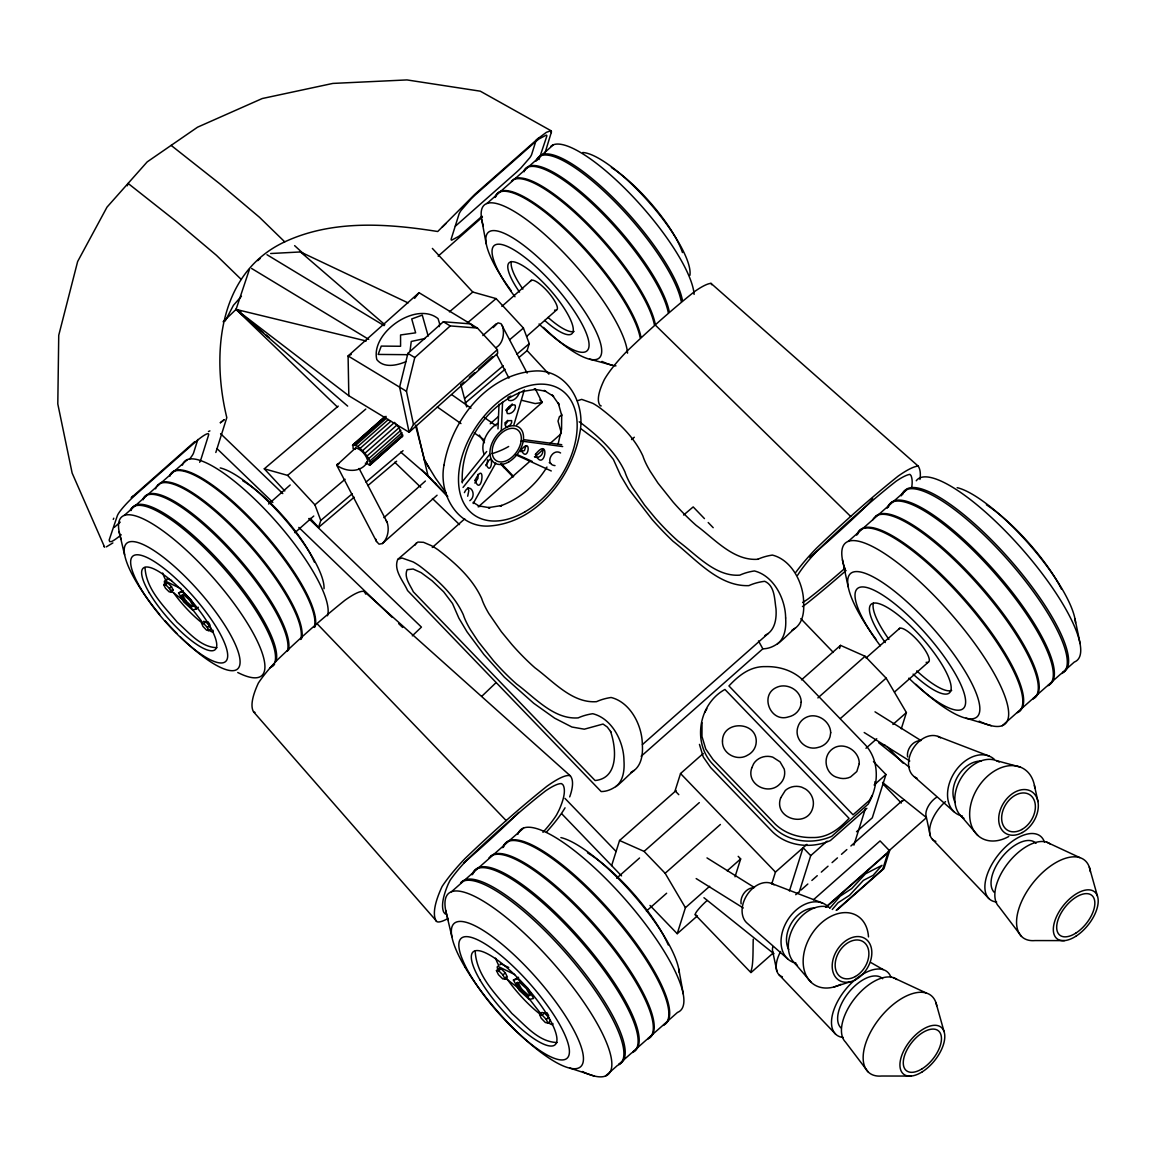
<?xml version="1.0" encoding="UTF-8"?>
<svg xmlns="http://www.w3.org/2000/svg" width="1156" height="1156" viewBox="0 0 1156 1156"><rect width="100%" height="100%" fill="white"/><g stroke="black" fill="none" stroke-linecap="round" stroke-linejoin="round"><path stroke-width="1.5" d="M516.746 424.873L542.077 402.505L535.445 389.023M702.01 722.76L701.967 736.444L705.738 749.001L713.079 759.564L775.127 823.997C785.126 833.664 798.825 837.883 812.538 837.536C827.797 837.956 839.213 828.91 849.053 818.332L724.942 689.467C699.192 703.484 692.198 741.574 711.908 763.263L773.971 827.696C789.013 842.363 812.957 844.646 831.713 836.323L868.199 804.099C878.806 785.964 880.164 760.749 865.049 744.594L803.001 680.162C793.016 670.494 779.303 666.275 765.59 666.622C750.258 666.174 738.843 675.335 728.945 685.942L853.056 814.807L869.37 800.4L872.26 795.27M874.962 785.097L874.962 781.673M145.035 567.509C146.046 589.387 164.007 606.264 177.229 622.203C188.76 632.26 200.479 647.317 216.967 647.692M462.313 482.89C460.102 443.543 486.979 404.672 523.654 391.075M475.188 951.113C476.344 976.054 496.82 995.287 511.906 1013.465C525.055 1024.924 538.393 1042.091 557.192 1042.524M561.686 414.123L561.57 429.179L558.175 443.731M497.976 428.89L499.031 404.195M501.328 430.509L502.557 402.288M439.266 326.642L439.598 323.622L438.052 318.651C416.088 300.748 370.252 332.928 376.827 359.617C383.821 368.388 396.84 365.513 405.814 361.698M336.743 465.232L355.687 447.849C361.496 449.323 366.524 455.478 367.854 461.244C361.655 473.266 345.817 472.096 336.743 465.232L376.509 541.47L379.067 544.173L382.333 543.551L437.069 495.23M359.01 469.235L359.097 468.483L387.058 522.107C389.5 529.246 387.997 538.32 382.333 543.551M410.004 351.395L411.261 341.454L425.162 338.462M722.471 741.01C722.616 720.202 756.819 720.983 756.241 741.805A16.805 15.982 17.5 0 1 747.498 755.244C737.051 761.66 721.792 753.567 722.471 741.025M551.325 132.593L550.95 130.7L480.289 91.18L406.984 79.923L332.856 83.42L262.239 98.535L197.546 127.189L147.188 161.883L107.002 207.141L77.64 261.531L58.739 335.283L57.8 403.95L72.134 473.05L104.589 547.12L103.982 546.398M472.905 326.44L470.535 323.882L443.369 321.758L407.909 353.375L399.6 387.13L409.123 432.257L497.701 353.274L497.383 349.647L477.428 328.058L419.036 292.699L348.086 355.947L348.823 395.757L409.123 432.257L413.487 424.469L497.383 349.647M413.487 424.469L406.479 391.306L414.787 357.551L450.262 325.92L477.428 328.058M513.697 425.466L524.347 389.948M512.224 403.935L509.348 408.545L505.895 410.409M519.434 392.332C518.249 396.681 513.741 401.768 508.857 400.424L507.802 398.618M544.823 153.589L551.513 131.668M127.319 185.784L128.085 183.399L176.42 221.562L216.418 255.303L241.214 279.405M197.821 439.497L193.601 452.877A20.938 3.222 -43.9 0 1 189.295 459.394M215.825 452.487L226.807 417.619C211.461 354.719 217.776 273.076 284.737 241.85C332.552 219.597 387.014 223.455 437.719 231.518L474.885 194.28L538.421 138.243L546.398 132.333L550.95 130.7M310.14 518.278L318.579 527.396L320.776 520.46L352.32 493.699M535.907 140.96L531.702 154.326A21.747 3.338 -43.9 0 1 529.853 157.664L520.951 167.938A19.363 2.977 -43.9 0 1 515.244 173.313L457.299 224.481A20.187 3.092 -43.9 0 1 455.348 226.171M518.827 357.609L527.093 350.6L529.275 343.664L523.422 328.058L496.097 298.595L472.79 292.034L432.373 248.424M611.64 865.598L619.558 840.499L676.144 790.531M703.224 753.495L680.537 773.537L675.075 790.82L678.789 794.678M649.99 905.437L677.214 933.701L685.407 907.706L709.668 886.276M735.028 876.783L740.664 858.922L738.193 856.35M839.559 648.502L840.542 645.366L865.064 656.261L886.132 678.139L906.405 712.558L901.29 728.815M771.789 883.748L775.459 872.086L806.874 844.357M789.432 890.987L803.088 847.695L810.717 855.628L799.172 892.259M853.894 845.137L865.454 808.521M873.459 761.558L885.958 774.52L872.303 817.812L856.524 831.742M813.39 899.802L880.077 840.918L889.585 850.787L883.979 868.575L837.291 909.786M249.494 269.189L236.055 309.403L223.122 321.787M538.956 159.557L546.672 136.596A23.236 3.569 -43.9 0 0 546.282 135.108L539.028 138.937A20.678 3.179 -43.9 0 0 533.248 143.676L477.211 193.153A21.4 3.295 -43.9 0 0 470.911 199.092L461.071 210.45A24.059 3.699 -43.9 0 0 459.019 214.149L451.274 238.728A22.672 3.482 -43.9 0 0 451.649 240.173L458.701 236.402A20.187 2.933 -44.1 0 0 464.293 231.735L482.066 216.186M467.689 496.213L468.816 490.635L467.949 487.745M113.274 519.391L113.765 518.206M225.174 321.036L233.44 305.314L241.431 296.268M464.394 492.629C469.639 480.882 477.674 495.274 469.827 500.678M473.18 503.539L495.823 463.036M704.698 712.587L706.865 708.744M397.765 559.374C393.185 570.183 403.473 581.193 407.562 590.557L601.163 791.571C615.498 791.398 623.937 778.407 634.153 770.431A251.127 67.337 48.6 0 0 642.331 744.522C642.216 725.448 630.381 702.27 611.105 697.487A573.752 153.849 48.6 0 0 596.539 701.663C572.133 703.484 553.175 681.202 534.982 667.836A75.183 20.158 48.6 0 1 511.862 644.499L501.372 631.754L488.858 613.59A57.338 15.375 48.6 0 1 481.662 598.49C472.501 578.434 455.392 563.116 438.182 549.909A56.066 15.028 48.6 0 0 431.506 545.719L423.558 542.323L417.923 542.063L397.765 559.374L402.042 558.016L413.14 561.932A56.066 15.028 48.6 0 1 419.816 566.122C437.026 579.329 454.135 594.661 463.296 614.703A57.338 15.375 48.6 0 0 470.492 629.803L478.324 641.696L493.482 660.726A75.183 20.158 48.6 0 0 516.616 684.063C534.809 697.415 553.767 719.697 578.173 717.89A573.752 153.849 48.6 0 1 592.753 713.714C612.015 718.483 623.85 741.661 623.965 760.735A251.127 67.337 48.6 0 1 615.787 786.658M415.062 545.025L416.131 543.147M493.164 327.61L497.99 322.856L501.068 323.709L527.136 373.099M546.947 467.038C536.24 484.639 519.853 498.973 500.346 505.938L501.718 505.504L488.367 507.643L490.057 507.802L478.281 505.808L479.942 506.588L473.122 502.34M507.816 420.336L504.681 423.125M353.129 448.687L353.014 444.699L384.991 416.463M355.687 447.849L355.311 449.337M365.339 463.108L370.137 464.914L402.693 435.942L399.051 427.749L394.543 422.431L362.565 450.681L357.811 446.519L353.014 444.699M370.137 464.914L402.693 435.942M492.485 356.64L478.613 369.125M414.614 298.335L419.036 292.699M462.183 481.893L486.69 451.505M463.05 487.413L489.783 454.265M485.867 465.68L487.442 462.848L487.543 459.813M829.777 908.24L840.123 896.203L851.669 888.617L865.497 873.806L881.999 865.338L873.055 875.41L863.431 880.337L849.559 895.293L838.057 902.735L832.262 909.483M900.986 801.917L904.382 799.923M442.112 227.27L446.086 223.426M412.302 635.858L421.434 627.116L308.71 518.538M481.734 696.346L496.083 682.618M133.561 495.678L131.22 497.803L194.786 441.621M257.745 260.649L260.317 258.366M136.133 494.32L194.511 442.777A22.369 3.439 -43.9 0 1 208.557 435.133L200.667 460.204A20.967 3.222 -43.9 0 1 199.641 462.255M124.198 515.46L134.804 506.097M135.96 505.071L147.289 495.071M148.214 494.248L160.612 483.309A105.832 28.38 48.6 0 1 247.37 543.045A105.832 28.38 48.6 0 1 300.69 639.47M161.392 482.616L174.253 471.272M174.975 470.622L187.445 459.626M120.21 522.136L116.192 525.691A21.834 3.352 -43.9 0 1 114.155 527.454M486.849 203.586L499.97 191.997M500.736 191.318L514.261 179.368A105.832 28.38 48.6 0 1 591.626 229.018A105.832 28.38 48.6 0 1 654.412 324.894M515.085 178.645L528.133 167.129M529.116 166.262L541.037 155.728M542.251 154.658L553.421 144.789M438.153 256.17L482.442 217.053M163.675 584.633L165.727 582.826L167.707 582.927L171.464 586.612L173.241 590.181L171.189 591.988L169.224 591.886L165.453 588.202L163.675 584.633L165.655 584.734L169.412 588.418L171.189 591.988M165.655 584.734L167.707 582.927M169.412 588.418L171.464 586.612M268.611 504.016L290.17 484.985M501.849 306.412L531.428 280.287M198.297 607.218L196.245 609.024L192.517 609.949L183.688 601.9L178.573 592.912L183.11 590.485M181.535 595.615L184.006 594.993L189.887 600.354L193.283 606.322L190.812 606.943L184.931 601.582L181.535 595.615L182.402 594.849L185.798 600.817L191.665 606.178L194.15 605.556M352.45 445.436L384.442 417.2M354.141 444.641L386.133 416.391M355.773 445.248L386.422 418.183M482.847 335.558L496.3 323.694M357.811 446.519L388.459 419.455M184.931 601.582L185.798 600.817M360.137 448.369L390.786 421.304M190.812 606.943L191.665 606.178M370.7 464.177L368.793 458.6L364.935 453.282L396.913 425.032M367.059 455.984L399.051 427.749M368.793 458.6L400.771 430.364M370.021 460.926L401.999 432.691M370.657 462.819L402.649 434.584M369.01 464.972L386.335 449.684M392.997 443.803L395.67 441.447M461.302 384.413L463.975 382.058M469.293 377.362L474.61 372.651M294.896 532.699L313.767 516.038M201.549 623.142L203.586 621.321L205.826 621.856L209.453 625.627L210.84 628.85L208.788 630.67L206.548 630.136L202.936 626.364L201.549 623.142L203.774 623.662L207.401 627.433L208.788 630.67M526.789 336.266L556.368 310.155M203.774 623.662L205.826 621.856M207.401 627.433L209.453 625.627M383.908 517.657L425.408 481.026M490.216 423.79L498.236 416.709M506.256 409.629L511.602 404.903M432.272 547.496L464.712 518.856M478.237 506.92L529.607 461.547M535.011 456.779L543.132 449.612M549.88 443.644L560.703 434.092M451.432 891.782L463.542 881.103M464.856 879.933L477.76 868.532M478.83 867.592L492.962 855.122M493.843 854.327L508.495 841.395M509.334 840.658L523.538 828.115M848.258 541.398L862.463 528.841M863.286 528.119L877.939 515.171M878.835 514.391L892.967 501.906M894.022 500.967L906.94 489.566M642.447 744.551L768.162 633.531A240.535 64.505 48.6 0 0 775.994 608.706C774.448 599.343 774.968 585.774 764.708 581.295A565.111 151.537 48.6 0 0 748.886 585.63C718.454 586.8 695.377 558.594 673.067 541.297A91.295 24.478 48.6 0 1 652.143 519.506L628.662 489.031L620.584 475.448L613.403 459.467L603.967 447.632A49.491 13.28 48.6 0 0 595.817 439.815L581.309 429.035M641.161 756.255L762.83 648.819C776.977 648.66 785.372 635.945 795.429 628.026A251.127 67.337 48.6 0 0 803.608 602.117C803.492 583.043 791.658 559.88 772.381 555.082A573.752 153.849 48.6 0 0 757.816 559.273M801.469 679.873L840.542 645.366M496.444 970.635L498.785 968.569L501.039 968.685L505.317 972.875L507.354 976.95L505.013 979.016L502.759 978.901L498.482 974.71L496.444 970.635L498.698 970.751L502.976 974.942L505.013 979.016M498.698 970.751L501.039 968.685M502.976 974.942L505.317 972.875M619.558 840.499L644.08 851.394L699.322 802.611M817.899 697.906L865.064 656.261M616.668 878.213L639.543 857.998M866.061 657.981L899.715 628.272M513.423 980.071L517.671 979.016L527.757 988.192L533.581 998.437L529.332 999.492L519.261 990.316L513.423 980.071L518.596 977.297M516.804 983.149L517.787 982.282L521.659 989.088L528.364 995.186L527.382 996.067L520.677 989.955L516.804 983.149L519.636 982.441L526.327 988.553L530.199 995.359L527.382 996.067M520.677 989.955L521.659 989.088M685.407 907.706L665.134 873.271L720.39 824.488M840.311 718.584L886.132 678.139M646.45 911.058L666.636 893.241M894.513 692.025L928.152 662.316M539.606 1014.52L541.947 1012.454L544.505 1013.061L548.638 1017.352L550.213 1021.037L547.886 1023.103L545.329 1022.496L541.196 1018.205L539.606 1014.52L542.164 1015.127L546.297 1019.419L547.886 1023.103M542.164 1015.127L544.505 1013.061M546.297 1019.419L548.638 1017.352M727.182 870.815L740.664 858.922M865.974 748.264L876.754 738.742M892.923 724.465L906.405 712.558M677.214 933.701L697.429 915.841M874.109 784.982L885.958 774.52M810.717 855.628L827.132 841.135M866.856 808.333L830.369 840.557C811.613 848.88 787.684 846.597 772.627 831.93L710.579 767.497L703.238 756.934L699.452 744.392M795.733 894.701L798.42 892.331M801.122 889.961L807.842 884.008M811.873 880.453L817.263 875.699M821.295 872.13L828.028 866.191M832.06 862.622L837.45 857.882M841.481 854.313L846.857 849.559M850.903 845.99L902.027 800.848M605.412 1076.077L617.506 1065.399A120.657 32.354 48.6 0 0 568.694 956.33A120.657 32.354 48.6 0 0 460.594 882.866M1002.223 725.693L1016.427 713.136A120.657 32.354 48.6 0 0 961.358 596.944A120.657 32.354 48.6 0 0 856.74 535.127M772.483 953.613L750.952 972.63L695.276 914.815M888.184 851.452L925.855 818.188M825.557 907.316L889.585 850.787M826.786 906.651L887.967 852.637L882.722 869.254L836.178 910.35M536.124 140.223L538.421 138.243M284.81 490.939L264.291 468.816L338.231 406.117M449.409 311.86L472.79 292.034M264.291 468.816L287.598 475.376L365.787 409.08M467.299 323.015L496.097 298.595M320.776 520.46L314.909 504.84L345.095 479.263M509.695 339.691L523.422 328.058M366.033 482.081L403.068 450.667M464.799 398.329L503.207 365.773M516.934 354.141L529.275 343.664M318.579 527.396L354.184 497.196M367.883 485.592L396.638 461.215M465.174 403.097L505.071 369.27M631.566 439.555L634.312 437.228M683.601 515.041L693.181 506.92L704.452 518.611M474.856 483.035L477.934 478.44L478.064 474.35M542.077 402.505L535.185 403.574L521.862 400.337M492.167 453.34L492.239 453.6A18.742 12.051 -55 0 0 514.463 454.727A18.742 12.051 -55 0 0 514.666 428.529A18.742 12.051 -55 0 0 492.268 449.54L492.239 453.6A58.233 36.298 -7 0 0 508.669 446.491M112.883 542.93L106.338 546.875M336.844 464.495L339.228 463.527M764.911 635.569L768.162 633.531M792.019 630.15L795.429 628.026M630.743 772.555L634.153 770.431M577.408 400.756L581.685 399.384L592.782 403.314A56.066 15.028 48.6 0 1 599.444 407.504C616.654 420.712 633.777 436.029 642.938 456.085A57.338 15.375 48.6 0 0 650.134 471.186L657.952 483.064L673.124 502.094A75.183 20.158 48.6 0 0 696.244 525.445C714.451 538.797 733.395 561.079 757.816 559.273M561.224 415.539L559.432 416.622L558.016 421.131L561.368 433.168M510.909 396.06L507.918 397.346M495.982 347.624C503.294 343.505 504.869 332.755 502.239 325.356M351.251 354.444L348.086 355.947L406.479 391.306M208.441 431.52L209.915 430.885M833.751 987.022L850.744 981.661M178.573 592.912L182.301 591.988L191.13 600.036L196.245 609.024M522.281 391.508L535.633 389.37L533.942 389.211L545.719 391.205L544.057 390.425L553.594 396.364L552.279 395.049L559.013 404.6L558.276 403.01L561.758 415.64M401.002 436.737L402.129 436.665M366.654 461.822L367.464 461.764M270.692 253.525L300.488 251.95L408.068 302.886M1064.503 940.608L1034.981 940.565A49.52 25.967 -51.3 0 1 1033.493 882.259A49.52 25.967 -51.3 0 1 1090.368 871.87M911.101 1076.063L881.58 1076.019A49.52 25.967 -51.3 0 1 879.268 1018.739A49.52 25.967 -51.3 0 1 936.721 1005.662M407.837 354.69L378.171 354.43L381.263 346.092L400.583 346.265L400.554 334.965L415.64 332.827L411.724 318.94L422.272 315.111L428.182 336.093M171.276 590.08L173.241 590.181M523.682 439.641L561.744 444.699M521.154 441.043L562.683 446.563M520.634 451.606L524.434 450.58L525.864 445.898M555.01 465.608C544.158 464.698 552.265 447.661 560.573 452.964M366.221 340.991L236.055 309.403L337.509 407.114M589.589 359.14L612.29 365.238M996.385 760.619L1020.488 767.179M966.011 718.165L991.256 725.679M569.735 1068.072L594.444 1076.077M937.935 736.415L989.117 756.082M771.442 883.43L822.624 903.096M549.245 462.631L550.704 463.296M534.448 456.779C538.696 459.279 544.201 454.091 542.597 449.626M517.483 454.698L532.222 461.417M515.229 454.539L551.282 470.969M171.623 580.558L167.374 578.592A8.395 2.254 48.6 0 0 166.97 580.052M508.741 967.485L500.664 963.743A9.566 2.572 48.6 0 0 500.115 964.798M1046.556 842.117L1079.791 857.593M893.155 977.586L926.39 993.062M239.321 310.935L236.055 309.403L347.653 406.103M240.853 311.889L236.055 309.403L263.554 332.784M180.986 588.722L164.846 580.818A8.395 2.254 48.6 0 0 165.395 584.503M514.723 974.537L497.774 966.286A9.566 2.572 48.6 0 0 498.409 970.476M569.691 796.903A184.107 38.423 -44.8 0 0 570.269 775.792L364.299 591.569A50.431 10.52 -44.8 0 0 344.864 600.325A232.472 48.509 -44.8 0 0 277.267 660.033A50.488 10.534 -44.8 0 0 258.366 683.066A185.581 38.726 -44.8 0 0 253.612 711.894L254.219 712.212A42.223 8.815 -44.8 0 0 254.985 712.371M253.612 711.894L437.069 921.765A51.095 10.664 -44.8 0 0 447.3 918.847M870.67 962.428L883.198 969.609M443.369 321.758L450.262 325.92M266.978 254.725L384.124 325.645M407.909 353.375L414.787 357.551M251.589 268.452L368.735 339.373M539.852 399.99L542.077 401.753M875.02 711.836L920.956 740.534M864.197 732.514L909.786 760.995M706.995 857.911L754.463 887.548M696.172 878.574L743.294 908.009M451.779 394.687L470.983 408.155M484.277 417.475L496.083 425.755M437.329 406.999L460.969 423.573M474.263 432.908L484.61 440.147M294.621 245.636L304.895 255.043M171.131 145.381L219.467 183.544L259.479 217.285L284.737 241.85M183.775 600.6L171.348 591.15M520.258 989.478L504.695 977.673M240.419 312.611L236.055 309.403L348.823 395.757M878.705 742.73L909.469 767.367M882.519 782.41L925.869 817.133M703.946 897.721L773.87 953.714A14.32 7.5 -51.3 0 1 772.815 946.75M266.299 335.124L269.059 337.451M300.488 251.95L384.847 324.692M400.727 452.097L427.951 475.68L447.545 496.112M954.191 811.888L913.269 775.835A23.452 16.791 -58 0 1 914.382 746.66A23.452 16.791 -58 0 1 940.522 737.817M787.698 958.902L746.776 922.849A23.452 16.791 -58 0 1 747.889 893.689A23.452 16.791 -58 0 1 774.029 884.831M601.207 405.915A45.937 9.58 -44.8 0 1 600.369 405.77A152.159 31.747 -44.8 0 1 604.328 379.616A50.431 10.52 -44.8 0 1 626.827 351.366A232.472 48.509 -44.8 0 1 694.438 291.659A50.488 10.534 -44.8 0 1 711.012 283.365L918.182 466.099A224.553 46.861 -44.8 0 1 919.945 479.451M421.463 469.538L447.632 496.488M394.731 462.227L420.741 487.283M432.431 498.539L459.496 524.607M220.594 433.673L282.786 493.583M217.025 448.658L272.845 502.427M298.797 527.425L392.26 617.434M398.748 623.691L402.649 627.448M655.206 324.966L850.657 516.429M708.195 522.512L713.209 527.7M800.805 618.648L833.332 652.432M886.912 746.4L902.995 763.09M883.068 784.086L901.333 803.059M500.692 463.975L513.033 476.966M680.537 773.537L775.459 872.086M644.08 851.394L665.134 873.271M564.952 798.377L616.09 851.466M561.729 813.781L621.538 875.887M316.99 623.619L506.155 820.572M932.43 839.314L988.9 898.573M501.242 463.513L513.596 476.489M779.028 974.768L835.499 1034.028M527.093 350.6L548.912 374.139M287.598 475.376L314.909 504.84M362.565 450.681L364.935 453.282M961.46 816.425L977.788 835.412M794.967 963.439L811.295 982.427M500.953 463.816L504.334 467.92M527.353 996.4L541.384 1014.448M192.142 608.981L201.375 620.859M1021.471 936.374L998.856 906.55A40.503 21.241 -51.3 0 1 1009.188 861.682A40.503 21.241 -51.3 0 1 1050.313 844.068M868.069 1071.843L845.455 1042.004A40.503 21.241 -51.3 0 1 855.787 997.137A40.503 21.241 -51.3 0 1 896.912 979.522M446.317 493.121L435.451 478.064L424.223 459.683M484.48 442.762L479.321 435.032M385.931 520.359L387.058 522.107M546.904 1012.642L548.681 1015.647M208.196 621.914L209.973 624.905M424.252 459.308L429.324 468.411M758.495 640.93L762.83 648.819M610.556 731.459L607.261 727.008L603.042 724.046L584.315 729.19L571.917 727.023L554.663 718.179L533.725 703.282L504.334 677.141L483.916 654.527L466.995 631.783L458.903 618.2L452.502 603.533L443.673 591.829L432.156 580.832L421.203 572.697L413.14 569.012L407.143 569.691C403.69 577.205 410.25 585.196 413.328 591.8L595.094 780.531C618.937 778.263 616.35 747.946 610.556 731.459L610.802 732.109M496.661 354.56L508.958 378.128M375.743 539.072L376.509 541.47M750.692 971.705C753.625 965.968 752.831 948.671 753.25 939.221M1089.328 867.159L1097.449 896.102M935.927 1002.613L944.047 1031.557M460.796 384.442L466.692 406.926M415.409 425.09L424.498 459.756M445.638 910.191L451.88 936.692M119.097 531.615L124.588 554.851M416.261 425.466L427.951 475.68M1034.418 785.401L1037.944 801.542M930.305 835.802L926.216 816.497A14.32 7.5 -51.3 0 1 936.577 797.308M772.8 951.952L776.904 971.257M842.449 559.793L848.157 586.786M1075.022 619.052L1080.123 643.617M481.749 219.727L486.199 243.887M678.745 968.974L683.312 994.001M785.632 617.983C785.516 598.909 773.682 575.746 754.406 570.948A573.752 153.849 48.6 0 0 739.84 575.139C715.434 576.945 696.476 554.663 678.283 541.311A75.183 20.158 48.6 0 1 655.163 517.96L644.658 505.23L632.159 487.052A57.338 15.375 48.6 0 1 624.962 471.951C615.801 451.895 598.692 436.578 581.482 423.371A56.066 15.028 48.6 0 0 579.185 421.81M530.503 281.298A19.551 5.245 48.6 0 1 549.129 293.248A19.551 5.245 48.6 0 1 554.591 310.155M494.941 197.503A105.832 28.38 48.6 0 1 567.769 232.067A105.832 28.38 48.6 0 1 640.121 337.509M615.96 365.86A105.832 28.38 48.6 0 1 602.016 361.409M483.324 225.926A105.832 28.38 48.6 0 1 544.043 233.844A105.832 28.38 48.6 0 1 627.535 353.172M495.707 196.823A105.832 28.38 48.6 0 1 568.535 231.388A105.832 28.38 48.6 0 1 640.886 336.844M550.834 146.35A105.832 28.38 48.6 0 1 630.15 193.774A105.832 28.38 48.6 0 1 694.106 294.375M582.797 152.52A83.824 22.484 48.6 0 1 650.25 203.658A83.824 22.484 48.6 0 1 689.901 275.359M611.408 167.504A70.169 18.814 48.6 0 1 682.459 252.543M523.726 171.117A105.832 28.38 48.6 0 1 597.84 209.048A105.832 28.38 48.6 0 1 668.284 312.64M511.487 181.304A105.832 28.38 48.6 0 1 586.713 222.472A105.832 28.38 48.6 0 1 655.235 324.171M514.984 296.774A70.169 18.814 48.6 0 1 510.446 247.919A70.169 18.814 48.6 0 1 586.612 334.041A70.169 18.814 48.6 0 1 539.057 323.983M524.087 171.767A105.832 28.38 48.6 0 1 596.915 206.332A105.832 28.38 48.6 0 1 669.266 311.773M511.299 290.864A83.824 22.484 48.6 0 1 508.611 235.477A83.824 22.484 48.6 0 1 598.692 337.697A83.824 22.484 48.6 0 1 543.493 327.394M537.237 160.164A105.832 28.38 48.6 0 1 610.065 194.743A105.832 28.38 48.6 0 1 682.401 300.184M519.521 292.092A47.382 12.702 48.6 0 1 521.313 264.84A47.382 12.702 48.6 0 1 570.992 320.79A47.382 12.702 48.6 0 1 544.664 320.414M536.023 161.233A105.832 28.38 48.6 0 1 608.851 195.812A105.832 28.38 48.6 0 1 681.187 301.254M574.127 331.411A47.382 12.702 48.6 0 1 548.06 317.438M522.902 289.116A47.382 12.702 48.6 0 1 511.414 261.487M797.64 575.255A49.737 10.375 -44.8 0 1 816.295 551.831L823.939 544.346A270.013 56.341 -44.8 0 1 889.513 486.445L896.175 481.185A49.809 10.39 -44.8 0 1 909.888 474.336L910.986 475.55A213.282 44.506 -44.8 0 1 911.795 486.647M845.007 568.203A277.845 57.973 -44.8 0 1 816.338 592.45L808.608 598.562A44.304 9.248 -44.8 0 1 802.64 602.522M809.764 557.264A277.845 57.973 -44.8 0 0 859.847 512.238L867.043 505.23A39.824 8.309 -44.8 0 0 872.737 498.843M795.834 572.321A61.008 12.73 -44.8 0 1 816.324 548.378A281.284 58.696 -44.8 0 1 898.125 476.142A61.08 12.745 -44.8 0 1 918.182 466.099M711.012 283.365A185.581 38.726 -44.8 0 1 711.764 284.737M802.452 606.568A55.589 11.603 -44.8 0 0 807.755 602.738A289.116 60.329 -44.8 0 0 846.076 570.515M570.269 775.792A61.008 12.73 -44.8 0 0 546.759 786.398A281.284 58.696 -44.8 0 0 464.958 858.619A61.08 12.745 -44.8 0 0 442.083 886.508A224.553 46.861 -44.8 0 0 436.332 921.375M364.299 591.569A152.159 31.747 -44.8 0 1 365.643 594.112M565.038 807.813A55.589 11.603 -44.8 0 1 546.513 832.002M446.447 913.818A39.824 8.309 -44.8 0 1 444.858 913.688L443.601 911.911A213.282 44.506 -44.8 0 1 448.152 884.224L450.045 880.366A49.809 10.39 -44.8 0 1 465.68 861.321L472.573 854.602A270.013 56.341 -44.8 0 1 538.147 796.701L545.531 790.921A49.737 10.375 -44.8 0 1 561.643 783.652L563.116 785.025A172.836 36.067 -44.8 0 1 559.013 810.168L556.6 814.879A44.304 9.248 -44.8 0 1 542.959 832.32M518.683 812.408A44.304 9.248 -44.8 0 1 516.472 814.749L508.481 822.494A277.845 57.973 -44.8 0 1 463.628 863.041M695.999 914.931A14.464 2.225 -43.9 0 1 707.067 900.553M883.574 745.591A14.464 2.225 -43.9 0 1 884.947 744.999M782.41 976.791A28.625 14.999 -51.3 0 1 780.647 951.475M840.831 1027.771A32.267 16.921 -51.3 0 1 849.732 991.212A32.267 16.921 -51.3 0 1 882.649 978.727M843.259 1037.467A40.503 21.241 -51.3 0 1 844.993 990.201A40.503 21.241 -51.3 0 1 890.987 977.427M935.825 841.337A28.625 14.999 -51.3 0 1 945.492 801.614M994.232 892.316A32.267 16.921 -51.3 0 1 1003.148 855.758A32.267 16.921 -51.3 0 1 1036.051 843.259M996.66 902.012A40.503 21.241 -51.3 0 1 998.394 854.732A40.503 21.241 -51.3 0 1 1044.403 841.973M916.983 778.161A23.452 16.791 -58 0 1 914.396 776.76M907.619 756.891A11.733 8.395 -58 0 1 919.916 740.823M963.945 818.318A33.206 23.756 -58 0 1 961.431 777.555A33.206 23.756 -58 0 1 999.16 762.035M1008.769 836.496A40.59 29.045 -58 0 1 970.115 820.24A40.59 29.045 -58 0 1 997.816 769.13A40.59 29.045 -58 0 1 1034.851 788.363M955.174 802.495A26.458 18.93 -58 0 1 958.237 775.575A26.458 18.93 -58 0 1 981.112 761.067M962.471 816.078A33.206 23.756 -58 0 1 953.035 774.881A33.206 23.756 -58 0 1 994.362 759.376M741.126 903.905A11.733 8.395 -58 0 1 753.423 887.837M797.452 965.332A33.206 23.756 -58 0 1 793.825 926.433A33.206 23.756 -58 0 1 829.892 907.633M840.874 984.262A40.59 29.045 -58 0 1 803.406 965.78A40.59 29.045 -58 0 1 832.739 915.48A40.59 29.045 -58 0 1 868.488 936.909M788.681 949.51A26.458 18.93 -58 0 1 791.744 922.589A26.458 18.93 -58 0 1 814.619 908.081M795.978 963.093A33.206 23.756 -58 0 1 786.542 921.896A33.206 23.756 -58 0 1 827.869 906.391M785.632 617.983A251.127 67.337 48.6 0 1 777.453 643.906M130.946 510.576A105.832 28.38 48.6 0 1 213.325 554.721A105.832 28.38 48.6 0 1 276.038 661.232M274.622 664.079A105.832 28.38 48.6 0 1 271.024 666.737M130.397 510.085A105.832 28.38 48.6 0 1 214.062 557.712A105.832 28.38 48.6 0 1 274.882 662.258M274.275 663.775A105.832 28.38 48.6 0 1 269.868 667.763M212.993 630.251A7.283 1.951 48.6 0 1 208.499 629.529M142.882 499.06A105.832 28.38 48.6 0 1 226.533 546.687A105.832 28.38 48.6 0 1 287.367 651.233M143.2 499.753A105.832 28.38 48.6 0 1 225.579 543.898A105.832 28.38 48.6 0 1 288.306 650.409M159.701 614.515A83.824 22.484 48.6 0 1 141.567 543.84A83.824 22.484 48.6 0 1 236.07 646.146A83.824 22.484 48.6 0 1 180.611 637.129M176.81 633.358A83.824 22.484 48.6 0 1 165.192 620.888M155.598 488.815A105.832 28.38 48.6 0 1 158.04 484.855M157.794 485.274A105.832 28.38 48.6 0 1 242.543 536.24A105.832 28.38 48.6 0 1 301.47 638.777M220.204 467.92A83.824 22.484 48.6 0 1 285.648 520.186A83.824 22.484 48.6 0 1 324.027 588.693M182.417 465.131A105.832 28.38 48.6 0 1 264.811 509.261A105.832 28.38 48.6 0 1 327.524 615.772M121.221 539.491A105.832 28.38 48.6 0 1 162.664 530.676A105.832 28.38 48.6 0 1 254.378 635.352A105.832 28.38 48.6 0 1 237.731 672.489M242.644 480.708A70.169 18.814 48.6 0 1 314.389 562.119M202.82 623.489A44.463 11.921 48.6 0 1 173.588 592.768M166.117 580.904A44.463 11.921 48.6 0 1 162.664 573.029M169.961 476.127A105.832 28.38 48.6 0 1 252.34 520.258A105.832 28.38 48.6 0 1 315.053 626.783M169.845 475.246A105.832 28.38 48.6 0 1 253.496 522.873A105.832 28.38 48.6 0 1 314.331 627.419M136.191 494.277A23.192 3.569 -43.9 0 0 125.527 504.71L123.692 506.762A23.192 3.569 -43.9 0 0 117.276 515.908L109.141 540.083L109.704 541.629L111.554 541.528A21.791 3.352 -43.9 0 0 121.207 534.78M898.66 629.428A22.282 5.982 48.6 0 1 919.887 643.054A22.282 5.982 48.6 0 1 926.129 662.316M901.218 495.852A120.657 32.354 48.6 0 1 1005.836 557.669A120.657 32.354 48.6 0 1 1060.905 673.861L1048.001 685.277A120.657 32.354 48.6 0 0 992.917 569.07A120.657 32.354 48.6 0 0 888.314 507.253M902.533 494.681A120.657 32.354 48.6 0 1 1007.151 556.513A120.657 32.354 48.6 0 1 1062.22 672.705L1074.329 662.027A120.657 32.354 48.6 0 0 1023.436 550.559A120.657 32.354 48.6 0 0 916.26 480.766M887.244 508.192A120.657 32.354 48.6 0 1 991.862 570.009A120.657 32.354 48.6 0 1 1046.931 686.202L1032.799 698.686A120.657 32.354 48.6 0 0 983.987 589.618A120.657 32.354 48.6 0 0 875.887 516.154M957.168 487.673A95.558 25.62 48.6 0 1 1029.562 544.722A95.558 25.62 48.6 0 1 1075.499 622.737M986.386 504.767A79.995 21.458 48.6 0 1 1061.584 589.271M872.925 519.723A120.657 32.354 48.6 0 1 978.93 585.615A120.657 32.354 48.6 0 1 1031.918 699.467L1017.266 712.414A120.657 32.354 48.6 0 0 962.182 596.221A120.657 32.354 48.6 0 0 857.579 534.39M876.262 639.658A95.558 25.62 48.6 0 1 873.372 577.003A95.558 25.62 48.6 0 1 975.924 692.502A95.558 25.62 48.6 0 1 915.957 684.352M845.123 569.561A120.657 32.354 48.6 0 1 890.915 557.886A120.657 32.354 48.6 0 1 995.807 676.477A120.657 32.354 48.6 0 1 979.175 721.142M880.352 645.828A79.995 21.458 48.6 0 1 876.436 591.424A79.995 21.458 48.6 0 1 962.876 689.511A79.995 21.458 48.6 0 1 908.847 678.153M885.25 642.577A59.115 15.852 48.6 0 1 886.132 606.799A59.115 15.852 48.6 0 1 948.686 677.633A59.115 15.852 48.6 0 1 913.096 674.107M951.663 690.45A59.115 15.852 48.6 0 1 916.766 670.87M888.921 639.34A59.115 15.852 48.6 0 1 873.416 603.215M460.753 882.967A120.657 32.354 48.6 0 1 567.928 952.761A120.657 32.354 48.6 0 1 618.821 1064.228L631.74 1052.827A120.657 32.354 48.6 0 0 576.656 936.635A120.657 32.354 48.6 0 0 472.038 874.817M552.871 1023.465A8.309 2.225 48.6 0 1 548.667 1022.785M473.107 873.878A120.657 32.354 48.6 0 1 577.725 935.695A120.657 32.354 48.6 0 1 632.794 1051.888L646.927 1039.417A120.657 32.354 48.6 0 0 596.034 927.95A120.657 32.354 48.6 0 0 488.858 858.157M490.895 856.105A120.657 32.354 48.6 0 1 598.996 929.568A120.657 32.354 48.6 0 1 647.822 1038.637L662.475 1025.69A120.657 32.354 48.6 0 0 607.391 909.497A120.657 32.354 48.6 0 0 502.773 847.68M560.891 837.58A95.558 25.62 48.6 0 1 633.286 894.628A95.558 25.62 48.6 0 1 679.222 972.644M517.816 834.401A120.657 32.354 48.6 0 1 622.434 896.218A120.657 32.354 48.6 0 1 677.503 1012.41L663.298 1024.953A120.657 32.354 48.6 0 0 608.229 908.76A120.657 32.354 48.6 0 0 503.611 846.943M448.311 919.959A120.657 32.354 48.6 0 1 494.103 908.269A120.657 32.354 48.6 0 1 598.996 1026.875A120.657 32.354 48.6 0 1 582.364 1071.525M587.494 852.781A79.995 21.458 48.6 0 1 668.255 944.958M540.04 1014.13A50.691 13.597 48.6 0 1 505.736 977.051M498.771 965.491A50.691 13.597 48.6 0 1 495.534 958.136M434.815 483.02A9.306 2.5 48.6 0 1 436.433 484.812M484.089 453.961A21.588 13.886 -55 0 1 497.629 423.428M443.991 465.145C438.586 492.962 456.389 526.833 487.601 526.096C536.124 523.899 572.466 477.023 580.009 431.867C585.413 404.051 567.61 370.18 536.398 370.917C487.875 373.113 451.534 419.989 443.991 465.145M475.029 480.332C481.792 498.713 486.474 457.501 475.029 480.332M486.358 464.611C491.82 478.223 494.522 447.719 486.358 464.611M505.215 424.801L505.793 426.607C508.857 427.388 512.426 423.631 511.675 420.596L508.207 420.726L505.215 424.801M506.617 411.146L507.383 413.559C511.501 414.599 516.313 409.556 515.287 405.481L514.738 404.918C510.995 403.877 507.513 407.793 506.617 411.146M521.212 449.973C528.075 464.799 532.598 435.176 521.212 449.973M535.43 454.395C544.447 474.235 551.137 434.584 535.43 454.395M830.702 732.702L830.037 736.762A16.805 15.982 17.5 0 1 817.899 747.484C805.674 751.024 793.753 738.915 797.943 726.763A16.805 15.982 17.5 0 1 810.081 716.041C819.98 714.235 830.47 722.601 830.702 732.702M801.209 702.183L800.573 706.172A16.805 15.982 17.5 0 1 788.435 716.893C770.575 722.905 759.333 695.247 776.326 687.517C786.759 682.372 801.137 690.161 801.209 702.183M859.255 763.697L856.813 771.529L850.57 776.948A16.82 16.184 38.7 0 1 837.912 777.612C828.838 775.618 824.185 765.315 826.8 756.804A16.805 15.982 17.5 0 1 834.849 747.47C845.672 742.282 859.616 751.819 859.255 763.697M751.819 767.772C745.866 784.129 767.989 795.834 779.505 784.36A16.805 15.982 17.5 0 0 784.245 769.101L780.054 761.862L772.728 757.137A16.805 15.982 17.5 0 0 753.726 763.581L751.819 767.772M780.69 797.828C773.104 818.506 806.989 828.549 812.697 808.116A16.95 16.3 37.8 0 0 805.573 789.071L801.628 787.135A16.805 15.982 17.5 0 0 785.343 790.429L780.69 797.828M224.018 419.845L220.348 422.749L224.018 419.845M922.315 1068.664A25.548 13.395 -51.3 0 0 938.918 1031.282A25.548 13.395 -51.3 0 0 905.856 1052.162A25.548 13.395 -51.3 0 0 922.315 1068.664M922.315 1071.8A30.027 15.736 -51.3 0 0 941.822 1027.886A30.027 15.736 -51.3 0 0 902.966 1052.422A30.027 15.736 -51.3 0 0 922.315 1071.8M1075.716 933.195A25.548 13.395 -51.3 0 0 1092.319 895.828A25.548 13.395 -51.3 0 0 1059.257 916.708A25.548 13.395 -51.3 0 0 1075.716 933.195M1075.716 936.346A30.027 15.736 -51.3 0 0 1095.223 892.418A30.027 15.736 -51.3 0 0 1056.367 916.954A30.027 15.736 -51.3 0 0 1075.716 936.346M1021.817 829.517A20.938 14.985 -58 0 0 1031.181 795.834A20.938 14.985 -58 0 0 1002.527 811.844A20.938 14.985 -58 0 0 1021.817 829.517M1022.395 832.522A24.608 17.615 -58 0 0 1033.406 792.944A24.608 17.615 -58 0 0 999.723 811.743A24.608 17.615 -58 0 0 1022.395 832.522M855.324 976.531A20.938 14.985 -58 0 0 864.688 942.848A20.938 14.985 -58 0 0 836.034 958.859A20.938 14.985 -58 0 0 855.324 976.531M855.902 979.537A24.608 17.615 -58 0 0 866.899 939.958A24.608 17.615 -58 0 0 833.23 958.758A24.608 17.615 -58 0 0 855.902 979.537M149.312 592.869A54.346 14.566 48.6 0 0 213.889 650.409A54.346 14.566 48.6 0 0 174.455 583.419A54.346 14.566 48.6 0 0 149.312 592.869M140.584 588.202A70.169 18.814 48.6 0 0 223.989 662.489A70.169 18.814 48.6 0 0 173.068 575.991A70.169 18.814 48.6 0 0 140.584 588.202M480.058 980.028A61.947 16.617 48.6 0 0 553.695 1045.616A61.947 16.617 48.6 0 0 508.727 969.248A61.947 16.617 48.6 0 0 480.058 980.028M464.856 966.922A95.558 25.62 48.6 0 0 578.419 1068.072A95.558 25.62 48.6 0 0 509.074 950.29A95.558 25.62 48.6 0 0 464.856 966.922M470.131 974.71A79.995 21.458 48.6 0 0 565.212 1059.387A79.995 21.458 48.6 0 0 507.152 960.78A79.995 21.458 48.6 0 0 470.131 974.71M508.785 461.88A21.588 13.886 -55 0 0 520.157 428.284A21.588 13.886 -55 0 0 491.242 445.205A21.588 13.886 -55 0 0 508.785 461.88M525.099 511.732A76.209 49 -55 0 0 565.241 393.199A76.209 49 -55 0 0 463.195 452.877A76.209 49 -55 0 0 525.099 511.732"/></g></svg>
